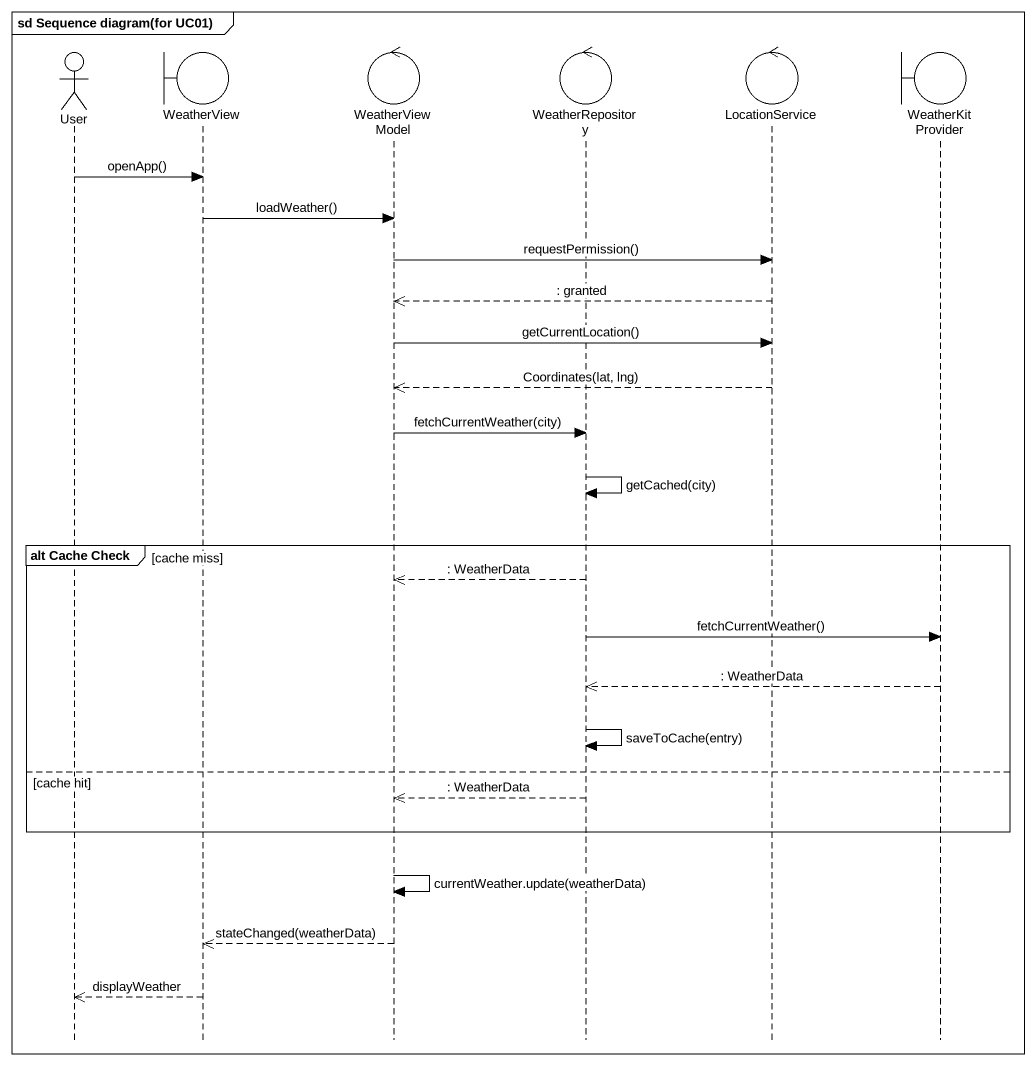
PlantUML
@startuml
mainframe sd Sequence diagram(for UC01)
hide footbox
actor User
boundary WeatherView
control WeatherViewModel
control WeatherRepository
control LocationService
boundary WeatherKitProvider

User -> WeatherView : openApp()
WeatherView -> WeatherViewModel : loadWeather()
WeatherViewModel -> LocationService : requestPermission()
LocationService -->> WeatherViewModel : : granted
WeatherViewModel -> LocationService : getCurrentLocation()
LocationService -->> WeatherViewModel : Coordinates(lat, lng)
WeatherViewModel -> WeatherRepository : fetchCurrentWeather(city)
WeatherRepository -> WeatherRepository : getCached(city)
group alt Cache Check [cache miss]
  WeatherRepository -->> WeatherViewModel : : WeatherData
  WeatherRepository -> WeatherKitProvider : fetchCurrentWeather()
  WeatherKitProvider -->> WeatherRepository : : WeatherData
  WeatherRepository -> WeatherRepository : saveToCache(entry)
else cache hit
  WeatherRepository -->> WeatherViewModel : : WeatherData
end
WeatherViewModel -> WeatherViewModel : currentWeather.update(weatherData)
WeatherViewModel -->> WeatherView : stateChanged(weatherData)
WeatherView -->> User : displayWeather
@enduml
